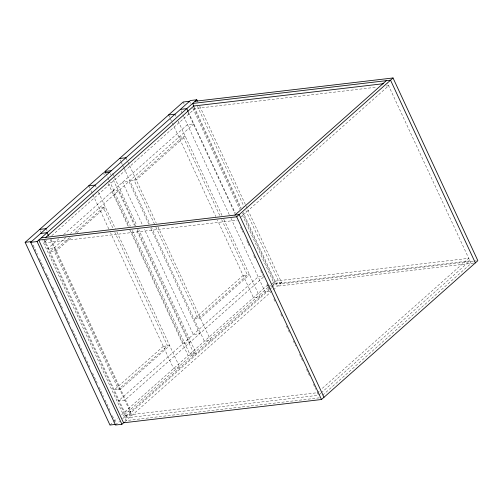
<?xml version="1.0" encoding="UTF-8"?>
<svg xmlns="http://www.w3.org/2000/svg" width="503" height="503" viewBox="0 0 503 503"><rect width="100%" height="100%" fill="white"/><g stroke="black" fill="none" stroke-linecap="round" stroke-linejoin="round"><path stroke-width="0.38" stroke-dasharray="2.52 1.89" d="M46.534 240.333L43.604 242.936L237.278 220.151M51.815 235.643L194.963 108.547L376.973 87.126M58.908 238.768L47.754 248.671L54.135 247.922M63.598 234.599L187.468 124.618L193.85 123.864L70.458 233.449M65.874 237.498L50.011 251.601L56.399 250.852L72.168 236.844M69.458 237.617L54.267 251.098L118.469 389.41L167.537 345.838L114.86 232.361M75.299 232.43L103.335 207.532L112.879 228.104M76.84 232.694L105.46 207.28L99.078 208.035M240.214 217.541L388.637 85.755L386.304 86.032M263.358 277.172L124.813 400.187L118.431 400.935L258.146 276.883L264.528 276.128M109.962 425.035L113.458 421.935M114.043 421.42L117.532 418.314M121.607 414.698L188.141 355.627L194.523 354.873L136.439 229.745M132.377 230.437L189.801 354.15L267.98 284.736M268.024 287.364L123.707 415.503L317.38 392.717L319.141 391.152M268.608 286.842L275.066 281.114L468.739 258.322L321.492 389.07M115.52 425.022L119.626 421.376M122.562 418.766L271.67 286.37M272.035 286.05L275.191 283.246L281.579 282.497L246.269 206.419M269.199 289.898L124.882 418.043L318.562 395.251M269.79 289.376L271.551 287.817M272.136 287.295L276.241 283.648L469.921 260.862L321.492 392.648M125.065 421.464L272.771 290.313M273.362 289.791L281.579 282.497M319.147 394.729L320.908 393.17M322.675 395.188L471.097 263.396L387.461 83.215M178.917 137.143L185.299 136.395L136.231 179.961L129.849 180.715M272.94 284.151L274.361 283.981L241.691 213.599M473.172 261.233L279.913 283.969L245.923 210.744M473.952 261.139L476.291 260.862M473.795 263.082L277.417 286.188L243.1 212.247M270.18 291.52L265.213 292.105L230.89 218.164M189.801 354.15L196.189 353.395L138.765 229.689M319.323 397.842L126.064 420.577L42.566 240.704M199.735 106.177L245.936 205.708M197.409 106.227L243.942 206.475M194.259 107.026L241.119 207.978M193.68 107.636L240.541 208.594M242.521 212.863L275.191 283.246M189.549 101.266L190.536 103.398M192.85 108.378L239.711 209.336M188.436 112.194L235.297 213.153M183.161 102.015L184.155 104.152M188.109 112.685L234.976 213.637M240.535 227.161L242.842 232.135M246.803 240.667L247.797 242.798M248.124 243.515L249.777 247.067M253.738 255.599L255.386 259.152M260.667 270.526L262.975 275.506M266.936 284.038L267.929 286.169M268.256 286.88L269.25 289.011M273.865 298.964L275.518 302.523M280.8 313.897L282.447 317.45M286.408 325.982L288.056 329.54M288.389 330.251L289.376 332.382M293.337 340.915L295.651 345.888M299.606 354.42L302.58 360.821M306.541 369.353L309.508 375.754M313.47 384.286L315.777 389.259M317.38 392.717L318.267 394.616M181.042 110.773L183.369 115.791M183.614 116.312L229.569 215.322M174.994 114.187L175.981 116.319M178.213 121.129L222.188 215.856M223.822 219.377L259.806 296.908L253.424 297.657L217.453 220.163M219.717 215.372L183.174 136.646L134.106 180.212L154.515 224.187M221.691 219.629L247.375 274.952L198.308 318.518L155.836 227.023M168.606 114.942L215.8 216.611M125.926 157.753L156.32 223.225M157.936 226.721L210.738 340.474L204.356 341.223L151.554 227.469M120.186 159.897L120.827 161.281M121.154 161.979L122.116 164.06M122.443 164.751L123.405 166.833M123.732 167.53L149.9 223.917M148.8 224.156L128.982 181.464L122.6 182.212L142.418 224.904M150.781 228.419L199.66 333.728L193.278 334.476L144.399 229.173M112.691 173.522L136.785 225.426M135.521 225.897L119.004 190.323L112.622 191.071L129.133 226.652M137.168 229.456L189.681 342.587L183.299 343.342L130.786 230.204M110.371 173.579L111.031 175M113.338 179.973L134.458 225.476M105.649 172.85L107.629 177.119M107.956 177.829L108.95 179.961M109.277 180.671L130.396 226.174M103.656 173.617L104.316 175.038M108.277 183.57L128.403 226.941M129.724 229.783L188.141 355.627M95.155 185.079L96.148 187.21M98.456 192.19L115.338 228.563M116.935 232.002L179.973 367.794L173.585 368.548L110.553 232.751M88.773 185.827L90.703 189.989M91.024 190.687L108.9 229.198M46.087 228.645L47.081 230.776M51.042 239.309L130.906 411.36L124.518 412.114L44.654 240.063M50.281 239.617L131.88 415.409L125.499 416.163L43.893 240.365M40.347 230.783L41.686 233.662M33.185 245.124L37.474 254.367M39.454 258.63L44.409 269.294M46.383 273.563L50.017 281.378M52.658 287.068L57.606 297.732M59.587 302.001L63.215 309.823M64.868 313.375L70.15 324.749M72.457 329.729L77.078 339.682M79.059 343.945L83.347 353.188M85.001 356.746L90.276 368.121M92.59 373.094L97.211 383.047M99.192 387.316L103.48 396.559M105.127 400.111L110.409 411.485M112.389 415.755L116.35 424.287M163.28 346.341L114.212 389.907L120.594 389.159L169.662 345.592L163.28 346.341M243.119 275.455L194.051 319.021L200.433 318.267L249.501 274.701L243.119 275.455"/><path stroke-width="0.75" d="M115.64 424.369L109.962 425.035L25.15 242.32L103.322 172.906L109.711 172.158M105.649 172.85L104.989 171.429L183.161 102.015L189.549 101.266M124.254 422.187L121.902 424.274L115.52 425.022L30.702 242.308L190.379 100.531L196.761 99.776L197.421 101.197M30.702 242.308L37.09 241.553L196.761 99.776M45.358 237.793L193.781 106.007L383.575 83.674M234.926 215.07L386.285 80.681M236.687 216.787L393.038 77.965L477.85 260.68L321.499 399.508L123.568 422.797L38.75 240.076L236.687 216.787L321.499 399.508M195.101 101.254L393.038 77.965M180.401 109.39L186.783 108.635L188.103 111.484M168.606 114.942L174.994 114.187M119.544 158.508L125.926 157.753M104.989 171.429L111.37 170.68M88.773 185.827L95.155 185.079M39.706 229.393L46.087 228.645M40.68 233.442L47.068 232.694L48.389 235.536M41.246 237.862L239.183 214.574L323.995 397.288M25.15 242.32L31.538 241.566M475.354 262.899L390.542 80.178L192.605 103.467L193.925 106.315M37.09 241.553L121.902 424.274"/></g></svg>
